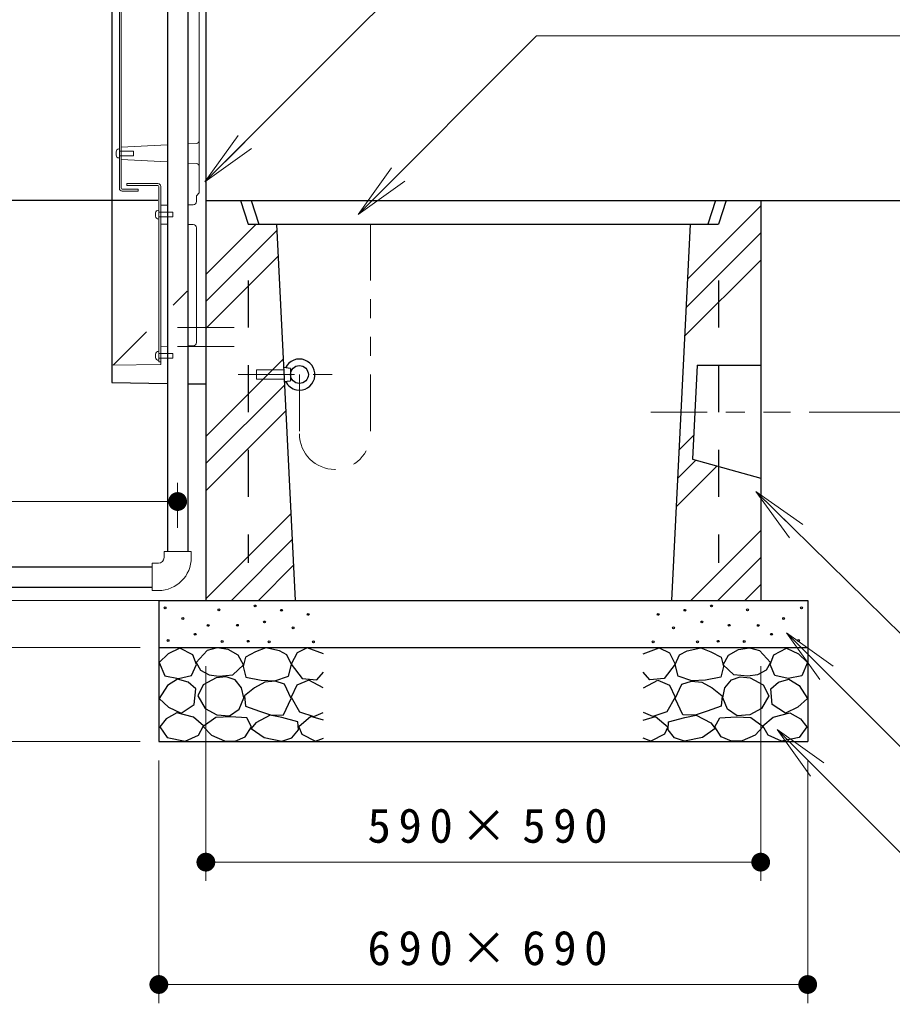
# Model space of a CAD drawing. Units: millimetres on the paper, scale 1:20. Extents: x -365 to 0, y -75 to 257.
# Drawn here: x -96.5 to -50.1, y 67.2 to 119.4 of the extents above; entities that cross this region are included whole.
import ezdxf

# ---------------------------------------------------------------- set-up
doc = ezdxf.new("R2010")
doc.units = ezdxf.units.MM
for name, pattern in [('USER1', [4.5, 2.5, -2]), ('USER2', [6, 3, -1, 1, -1]), ('USER3', [8, 3, -1, 1, -1, 1, -1])]:
    doc.linetypes.add(name, pattern=pattern)
doc.layers.add('1_20', color=7, linetype='Continuous', lineweight=13)
doc.styles.add('ＭＳ ゴシック', font='')
doc.styles.get('ＭＳ ゴシック').set_extended_font_data('MS Gothic')

# ---------------------------------------------------------------- blocks, each defined once
blk = doc.blocks.new('filled_dot')
at = {"color": 0, "linetype": 'Continuous', "lineweight": -2, "const_width": 1.25}
blk.add_lwpolyline([(-0.625, 0, 1), (0.625, 0, 1)], format="xyb", close=True, dxfattribs=at)

msp = doc.modelspace()

# ---------------------------------------------------------------- linework, layer by layer
at = {"layer": '1_20'}
for p, q in [((-91.235, 142.878), (-91.235, 110.478)), ((-91.135, 142.778), (-91.135, 110.478)), ((-86.985, 136.278), (-86.985, 110.228)), ((-86.683, 110.814), (-84.915, 113.289)), ((-86.683, 110.814), (-84.562, 112.935)), ((-91.405, 112.415), (-91.405, 112.24)), ((-91.255, 112.565), (-91.235, 112.565)), ((-88.678, 112.781), (-91.135, 112.653)), ((-87.151, 112.861), (-87.593, 112.838)), ((-84.208, 112.582), (-86.683, 110.814)), ((-91.255, 112.09), (-91.235, 112.09)), ((-88.678, 111.874), (-91.135, 112.003)), ((-87.151, 111.794), (-87.593, 111.817)), ((-78.535, 109.084), (-76.767, 111.559)), ((-78.535, 109.084), (-76.414, 111.206)), ((-76.06, 110.852), (-78.535, 109.084)), ((-90.235, 110.428), (-91.085, 110.428)), ((-90.235, 110.328), (-91.085, 110.328)), ((-90.835, 110.728), (-90.835, 110.628)), ((-90.835, 110.728), (-89.185, 110.728)), ((-90.835, 110.628), (-89.185, 110.628)), ((-90.235, 110.428), (-90.235, 110.328)), ((-89.135, 110.578), (-89.135, 101.253)), ((-89.035, 110.578), (-89.035, 101.117)), ((-87.135, 110.078), (-86.985, 110.228)), ((-87.135, 110.078), (-87.135, 109.776)), ((-89.155, 109.315), (-89.135, 109.315)), ((-89.035, 109.578), (-88.678, 109.582)), ((-89.035, 109.578), (-89.035, 108.595)), ((-87.593, 109.597), (-87.308, 109.601)), ((-61.032, 105.642), (-57.135, 109.538)), ((-89.305, 109.165), (-89.305, 108.99)), ((-89.155, 108.84), (-89.135, 108.84)), ((-89.035, 108.578), (-88.678, 108.573)), ((-87.593, 108.559), (-87.308, 108.555)), ((-87.135, 108.38), (-87.135, 102.276)), ((-86.635, 105.902), (-83.959, 108.578)), ((-86.635, 104.465), (-82.868, 108.232)), ((-61.108, 104.129), (-57.135, 108.102)), ((-86.635, 103.028), (-82.799, 106.864)), ((-61.183, 102.617), (-57.135, 106.665)), ((-89.035, 102.078), (-88.678, 102.082)), ((-87.593, 102.097), (-87.308, 102.101)), ((-89.305, 101.665), (-89.305, 101.49)), ((-89.155, 101.815), (-89.135, 101.815)), ((-91.635, 101.078), (-89.035, 101.117)), ((-89.155, 101.34), (-89.135, 101.34)), ((-89.135, 101.253), (-89.035, 101.253)), ((-86.635, 97.28), (-82.526, 101.39)), ((-86.635, 95.844), (-82.457, 100.021)), ((-86.635, 94.407), (-82.389, 98.653)), ((-54.555, 98.578), (-46.135, 98.578)), ((-61.486, 96.567), (-60.695, 97.357)), ((-61.637, 93.542), (-59.46, 95.719)), ((-61.561, 95.054), (-60.586, 96.03)), ((-88.135, 92.428), (-88.135, 94.832)), ((-55.599, 91.902), (-57.392, 94.36)), ((-57.392, 94.36), (-54.899, 92.617)), ((-57.392, 94.36), (-55.249, 92.259)), ((-113.135, 93.832), (-88.135, 93.832)), ((-86.635, 88.659), (-82.115, 93.179)), ((-60.854, 88.578), (-57.135, 92.296)), ((-85.28, 88.578), (-82.047, 91.811)), ((-83.843, 88.578), (-81.978, 90.443)), ((-59.417, 88.578), (-57.135, 90.859)), ((-57.98, 88.578), (-57.135, 89.423)), ((-87.635, 88.578), (-134.858, 88.578)), ((-53.997, 84.374), (-55.765, 86.849)), ((-55.765, 86.849), (-53.29, 85.081)), ((-55.765, 86.849), (-53.643, 84.727)), ((-90.135, 86.078), (-134.858, 86.078)), ((-86.635, 85.078), (-86.635, 73.67)), ((-57.135, 85.078), (-57.135, 73.67)), ((-54.487, 79.241), (-56.254, 81.716)), ((-56.254, 81.716), (-53.78, 79.948)), ((-56.254, 81.716), (-54.133, 79.595)), ((-90.135, 81.078), (-141.858, 81.078)), ((-90.135, 81.078), (-134.858, 81.078)), ((-89.135, 80.078), (-89.135, 67.168)), ((-54.635, 80.078), (-54.635, 67.168)), ((-57.135, 74.67), (-86.635, 74.67)), ((-54.635, 68.168), (-89.135, 68.168))]:
    msp.add_line(p, q, dxfattribs=at)
at = {"layer": '1_20', "lineweight": 25}
for p, q in [((-91.635, 142.578), (-91.635, 100.153)), ((-86.635, 136.103), (-86.635, 100.078)), ((-89.196, 109.828), (-120.364, 109.828)), ((-86.635, 109.828), (-39.483, 109.828)), ((-86.635, 109.828), (-86.635, 88.578)), ((-84.802, 109.828), (-84.385, 108.578)), ((-84.235, 109.828), (-83.819, 108.578)), ((-59.535, 109.828), (-59.952, 108.578)), ((-58.968, 109.828), (-59.385, 108.578)), ((-57.135, 109.828), (-57.135, 88.578)), ((-84.385, 108.578), (-59.385, 108.578)), ((-82.885, 108.578), (-81.885, 88.578)), ((-60.885, 108.578), (-61.885, 88.578)), ((-82.135, 100.903), (-82.485, 100.953)), ((-82.135, 100.903), (-82.135, 100.253)), ((-60.509, 101.078), (-60.759, 96.078)), ((-60.509, 101.078), (-57.135, 101.078)), ((-91.635, 100.153), (-88.678, 100.108)), ((-87.593, 100.092), (-86.635, 100.078)), ((-82.485, 100.203), (-82.135, 100.253)), ((-60.759, 96.078), (-57.135, 95.078)), ((-89.135, 88.578), (-89.135, 81.078)), ((-89.135, 88.578), (-54.635, 88.578)), ((-86.635, 88.578), (-57.135, 88.578)), ((-54.635, 88.578), (-54.635, 81.078)), ((-89.135, 86.078), (-54.635, 86.078)), ((-89.135, 81.078), (-54.635, 81.078))]:
    msp.add_line(p, q, dxfattribs=at)
at = {"layer": '1_20', "color": 4, "lineweight": 25}
for p, q in [((-88.678, 136.228), (-88.678, 91.178)), ((-87.593, 136.228), (-87.593, 91.178)), ((-113.138, 90.37), (-89.485, 90.37)), ((-113.138, 89.285), (-89.485, 89.285))]:
    msp.add_line(p, q, dxfattribs=at)
at = {"layer": '1_20', "linetype": 'USER1'}
for p, q in [((-91.235, 112.453), (-90.485, 112.453)), ((-90.485, 112.453), (-90.485, 112.203)), ((-91.235, 112.203), (-90.485, 112.203)), ((-89.135, 109.203), (-88.385, 109.203)), ((-89.135, 108.953), (-88.385, 108.953)), ((-88.385, 109.203), (-88.385, 108.953)), ((-91.559, 101.079), (-87.635, 105.003)), ((-89.135, 101.703), (-88.385, 101.703)), ((-89.135, 101.453), (-88.385, 101.453)), ((-88.385, 101.703), (-88.385, 101.453)), ((-83.935, 100.828), (-82.485, 100.828)), ((-83.935, 100.828), (-83.935, 100.328)), ((-83.935, 100.328), (-82.485, 100.328))]:
    msp.add_line(p, q, dxfattribs=at)
at = {"layer": '1_20', "linetype": 'USER3'}
for p, q in [((-77.885, 108.578), (-77.885, 97.423)), ((-81.66, 100.578), (-81.66, 97.423))]:
    msp.add_line(p, q, dxfattribs=at)
at = {"layer": '1_20', "linetype": 'USER1', "lineweight": 25}
for p, q in [((-84.385, 105.578), (-84.385, 90.578)), ((-59.385, 105.578), (-59.385, 90.578))]:
    msp.add_line(p, q, dxfattribs=at)
at = {"layer": '1_20', "linetype": 'USER2'}
for p, q in [((-88.135, 103.078), (-85.135, 103.078)), ((-88.135, 102.078), (-85.135, 102.078)), ((-84.923, 100.578), (-79.89, 100.578)), ((-62.985, 98.578), (-55.555, 98.578))]:
    msp.add_line(p, q, dxfattribs=at)
at = {"layer": '1_20', "color": 4}
for p, q in [((-88.86, 91.178), (-88.86, 90.853)), ((-88.86, 91.178), (-87.41, 91.178)), ((-87.41, 91.178), (-87.41, 90.853)), ((-89.485, 90.553), (-89.485, 89.103)), ((-89.485, 90.553), (-89.16, 90.553)), ((-89.485, 89.103), (-89.16, 89.103))]:
    msp.add_line(p, q, dxfattribs=at)
at = {"layer": '1_20'}
for points in [[(-86.683, 110.814), (-69.006, 128.492), (-53.552, 128.492)], [(-78.535, 109.084), (-69.049, 118.571), (-26.24, 118.571)], [(-57.392, 94.36), (-48.612, 85.753), (-9.124, 85.753)], [(-55.765, 86.849), (-48.908, 79.992), (-24.616, 79.992)], [(-56.254, 81.716), (-48.965, 74.426), (-42.673, 74.426)]]:
    msp.add_lwpolyline(points, dxfattribs=at)
at = {"layer": '1_20', "lineweight": 25}
for points in [[(-88.013, 86.048), (-88.646, 85.747), (-89.122, 85.271), (-88.821, 84.574), (-88.092, 84.432), (-87.395, 84.59), (-87.141, 85.176), (-87.331, 85.683)], [(-86.042, 86.052), (-86.569, 85.917), (-87.15, 85.282), (-86.92, 84.863), (-86.463, 84.626), (-85.947, 84.552), (-85.204, 84.62), (-84.636, 85.16), (-84.92, 85.66), (-85.453, 85.971)], [(-83.451, 86.063), (-83.988, 85.839), (-84.533, 85.57), (-84.65, 85.069), (-84.516, 84.505), (-83.692, 84.344), (-82.967, 84.299), (-82.242, 84.559), (-82.09, 85.168), (-82.323, 85.678), (-82.726, 85.901)], [(-60.32, 86.063), (-59.783, 85.839), (-59.237, 85.57), (-59.12, 85.069), (-59.255, 84.505), (-60.078, 84.344), (-60.803, 84.299), (-61.528, 84.559), (-61.68, 85.168), (-61.447, 85.678), (-61.045, 85.901)], [(-57.729, 86.052), (-57.202, 85.917), (-56.621, 85.282), (-56.85, 84.863), (-57.308, 84.626), (-57.823, 84.552), (-58.567, 84.62), (-59.134, 85.16), (-58.851, 85.66), (-58.317, 85.971)], [(-55.758, 86.048), (-55.124, 85.747), (-54.649, 85.271), (-54.95, 84.574), (-55.678, 84.432), (-56.375, 84.59), (-56.629, 85.176), (-56.439, 85.683)], [(-88.139, 84.4), (-88.678, 84.052), (-89.122, 83.37), (-88.615, 82.911), (-87.949, 82.594), (-87.252, 83.038), (-87.173, 83.877), (-87.581, 84.24)], [(-86.677, 82.836), (-86.055, 82.491), (-85.379, 82.444), (-84.866, 82.805), (-84.622, 83.403), (-84.734, 83.941), (-85.082, 84.349), (-85.548, 84.514), (-86.082, 84.458), (-86.772, 84.089), (-87.069, 83.511)], [(-83.501, 84.232), (-84.055, 83.935), (-84.582, 83.516), (-84.528, 82.961), (-83.785, 82.691), (-83.149, 82.475), (-82.501, 82.502), (-82.095, 83.367), (-82.447, 84.124), (-82.95, 84.288)], [(-60.27, 84.232), (-59.715, 83.935), (-59.188, 83.516), (-59.242, 82.961), (-59.986, 82.691), (-60.621, 82.475), (-61.27, 82.502), (-61.675, 83.367), (-61.324, 84.124), (-60.82, 84.288)], [(-57.094, 82.836), (-57.715, 82.491), (-58.391, 82.444), (-58.904, 82.805), (-59.148, 83.403), (-59.036, 83.941), (-58.688, 84.349), (-58.222, 84.514), (-57.688, 84.458), (-56.998, 84.089), (-56.702, 83.511)], [(-55.631, 84.4), (-55.092, 84.052), (-54.649, 83.37), (-55.156, 82.911), (-55.821, 82.594), (-56.518, 83.038), (-56.597, 83.877), (-56.189, 84.24)], [(-88.18, 82.603), (-88.749, 82.284), (-89.087, 81.862), (-88.684, 81.296), (-87.741, 81.093), (-87.025, 81.412), (-86.752, 81.917), (-87.291, 82.372)], [(-55.59, 82.603), (-55.021, 82.284), (-54.683, 81.862), (-55.087, 81.296), (-56.029, 81.093), (-56.745, 81.412), (-57.018, 81.917), (-56.479, 82.372)], [(-85.325, 82.396), (-86.109, 82.356), (-86.771, 81.883), (-86.339, 81.423), (-85.65, 81.112), (-85.084, 81.104), (-84.541, 81.329), (-84.204, 81.856), (-84.46, 82.342)], [(-83.21, 82.488), (-83.98, 82.069), (-84.224, 81.772), (-83.534, 81.285), (-82.588, 81.096), (-82.058, 81.28), (-81.71, 81.704), (-81.737, 82.123), (-82.602, 82.353)], [(-60.56, 82.488), (-59.79, 82.069), (-59.547, 81.772), (-60.236, 81.285), (-61.182, 81.096), (-61.712, 81.28), (-62.061, 81.704), (-62.034, 82.123), (-61.169, 82.353)], [(-58.445, 82.396), (-57.661, 82.356), (-56.999, 81.883), (-57.431, 81.423), (-58.121, 81.112), (-58.686, 81.104), (-59.229, 81.329), (-59.567, 81.856), (-59.31, 82.342)]]:
    msp.add_lwpolyline(points, close=True, dxfattribs=at)
for points in [[(-80.385, 85.743), (-81.241, 86.059), (-81.779, 85.79), (-82.096, 85.188), (-81.51, 84.428), (-80.734, 84.364), (-80.385, 84.76)], [(-63.385, 85.743), (-62.53, 86.059), (-61.991, 85.79), (-61.674, 85.188), (-62.26, 84.428), (-63.037, 84.364), (-63.385, 84.76)], [(-80.401, 83.937), (-81.161, 84.333), (-81.795, 84.079), (-82.096, 83.43), (-81.653, 82.653), (-80.892, 82.416), (-80.401, 82.622)], [(-63.369, 83.937), (-62.609, 84.333), (-61.975, 84.079), (-61.674, 83.43), (-62.118, 82.653), (-62.878, 82.416), (-63.369, 82.622)], [(-80.385, 82.21), (-81.051, 82.416), (-81.7, 81.861), (-81.526, 81.465), (-80.797, 81.101), (-80.385, 81.259)], [(-63.385, 82.21), (-62.72, 82.416), (-62.07, 81.861), (-62.245, 81.465), (-62.973, 81.101), (-63.385, 81.259)]]:
    msp.add_lwpolyline(points, dxfattribs=at)
for centre, radius in [((-81.66, 100.578), 0.475), ((-88.805, 88.186), 0.05), ((-85.937, 88.076), 0.05), ((-84.014, 88.282), 0.05), ((-82.609, 88.052), 0.05), ((-81.19, 87.836), 0.05), ((-62.581, 87.836), 0.05), ((-61.162, 88.052), 0.05), ((-59.756, 88.282), 0.05), ((-57.833, 88.076), 0.05), ((-54.965, 88.186), 0.05), ((-87.854, 87.616), 0.05), ((-86.508, 87.252), 0.05), ((-84.96, 87.255), 0.05), ((-83.514, 87.431), 0.05), ((-60.256, 87.431), 0.05), ((-58.81, 87.255), 0.05), ((-57.263, 87.252), 0.05), ((-55.916, 87.616), 0.05), ((-87.205, 86.776), 0.05), ((-82.001, 87.12), 0.05), ((-61.77, 87.12), 0.05), ((-56.566, 86.776), 0.05), ((-88.646, 86.444), 0.05), ((-85.763, 86.396), 0.05), ((-84.379, 86.404), 0.05), ((-83.271, 86.377), 0.05), ((-80.919, 86.377), 0.05), ((-62.851, 86.377), 0.05), ((-60.499, 86.377), 0.05), ((-59.391, 86.404), 0.05), ((-58.007, 86.396), 0.05), ((-55.124, 86.444), 0.05)]:
    msp.add_circle(centre, radius, dxfattribs=at)
at = {"layer": '1_20'}
for centre, radius, start, end in [((-87.16, 113.036), 0.175, 273, 0), ((-91.255, 112.415), 0.15, 90, 180), ((-91.255, 112.24), 0.15, 180, 270), ((-87.16, 111.619), 0.175, 0, 87), ((-91.085, 110.478), 0.15, 180, 270), ((-91.085, 110.478), 0.05, 180, 270), ((-89.185, 110.578), 0.15, 0, 90), ((-89.185, 110.578), 0.05, 0, 90), ((-87.31, 109.776), 0.175, 270.8594, 0), ((-89.155, 109.165), 0.15, 90, 180), ((-89.155, 108.99), 0.15, 180, 270), ((-87.31, 108.38), 0.175, 0, 89.1406), ((-87.31, 102.276), 0.175, 270.8594, 0), ((-89.155, 101.665), 0.15, 90, 180), ((-89.155, 101.49), 0.15, 180, 270)]:
    msp.add_arc(centre, radius, start, end, dxfattribs=at)
at = {"layer": '1_20', "lineweight": 25}
for start, end in [(259.5243, 153.8977), (206.1023, 259.5243)]:
    msp.add_arc((-81.66, 100.578), 0.825, start, end, dxfattribs=at)
at = {"layer": '1_20', "linetype": 'USER3'}
msp.add_arc((-79.773, 97.423), 1.887, 180, 0, dxfattribs=at)
at = {"layer": '1_20', "color": 4}
for radius in [0.3, 1.75]:
    msp.add_arc((-89.16, 90.853), radius, 270, 0, dxfattribs=at)

# ---------------------------------------------------------------- block references
at = {"layer": '1_20', "xscale": 0.4, "yscale": 0.4, "rotation": 180}
for p in [(-88.135, 93.832), (-57.135, 74.67), (-54.635, 68.168)]:
    msp.add_blockref('filled_dot', p, dxfattribs=at)
at = {"layer": '1_20', "xscale": 0.4, "yscale": 0.4}
for p in [(-86.635, 74.67), (-89.135, 68.168)]:
    msp.add_blockref('filled_dot', p, dxfattribs=at)

# ---------------------------------------------------------------- texts
at = {"layer": '1_20', "char_height": 1.833, "attachment_point": 8, "style": 'ＭＳ ゴシック'}
for s, insert in [('\\T1.32;590×590', (-71.46, 75.67)), ('\\T1.32;690×690', (-71.46, 69.168))]:
    msp.add_mtext(s, dxfattribs=dict(at, insert=insert))

doc.saveas('drawing.dxf')
